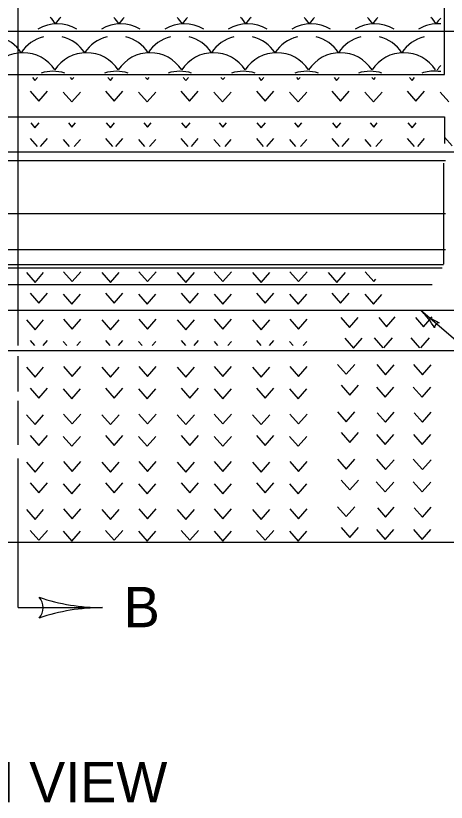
# Model space of a CAD drawing. Extents: x 1007 to 1035.5, y 1000.5 to 1021.5.
# Drawn here: x 1019.264 to 1021.819, y 1009.734 to 1014.404 of the extents above; entities that cross this region are included whole.
import ezdxf

# ---------------------------------------------------------------- set-up
doc = ezdxf.new("R2010")
doc.units = 0
doc.layers.add('1', color=7, linetype='Continuous')
doc.layers.add('5', color=7, linetype='Continuous')

msp = doc.modelspace()

# ---------------------------------------------------------------- linework, layer by layer
at = {"layer": '1'}
for p, q in [((1021.8087, 1014.0556), (1021.8087, 1015.8512)), ((1019.2782, 1012.4451), (1019.2782, 1014.8279)), ((1016.4326, 1014.3131), (1022.3453, 1014.3131)), ((1016.9133, 1014.0556), (1021.8087, 1014.0556)), ((1016.9195, 1013.8043), (1021.8087, 1013.8043)), ((1021.8087, 1013.8043), (1021.8087, 1013.6455)), ((1016.9199, 1013.5962), (1021.9752, 1013.5962)), ((1016.9146, 1013.5437), (1021.814, 1013.5437)), ((1021.8028, 1013.5275), (1021.8028, 1012.9288)), ((1016.9033, 1013.2303), (1021.814, 1013.2303)), ((1016.9146, 1013.0162), (1021.814, 1013.0162)), ((1016.9146, 1012.9262), (1021.8028, 1012.9262)), ((1016.9196, 1012.9061), (1021.7951, 1012.9061)), ((1017.48, 1012.8082), (1021.7349, 1012.8082)), ((1016.6787, 1012.6561), (1022.0629, 1012.6561)), ((1024.1151, 1010.5532), (1021.6674, 1012.6535)), ((1017.3038, 1012.4171), (1022.3453, 1012.4171)), ((1019.2782, 1012.1732), (1019.2782, 1012.3832)), ((1019.2782, 1011.8562), (1019.2782, 1012.1168)), ((1019.2782, 1010.8893), (1019.2782, 1011.7752)), ((1019.2782, 1011.2928), (1019.2782, 1011.5534)), ((1008.4609, 1011.2787), (1030.2933, 1011.2787)), ((1019.2782, 1010.8893), (1019.2782, 1010.8893)), ((1019.2782, 1010.8893), (1019.7782, 1010.8893))]:
    msp.add_line(p, q, dxfattribs=at)
for centre, radius, start, end in [((1021.4049, 1012.3647), 0.3909, 47.1261, 47.1383), ((1021.4049, 1012.3647), 0.3909, 28.4573, 47.1261), ((1021.9369, 1012.9377), 0.3909, 227.1322, 245.7789), ((1021.7799, 1012.5501), 0.0313, 96.2348, 178.3515), ((1019.3326, 1010.8895), 0.0938, 318.7746, 40.8913), ((1019.7782, 1012.0612), 1.1719, 251.3472, 269.9939), ((1019.7782, 1009.7175), 1.1719, 90, 108.6688), ((1019.7782, 1009.7175), 1.1719, 89.9878, 90)]:
    msp.add_arc(centre, radius, start, end, dxfattribs=at)
at = {"layer": '5'}
for p, q in [((1019.3628, 1014.0377), (1019.3779, 1014.0202)), ((1019.3779, 1014.0202), (1019.3931, 1014.0377)), ((1019.5863, 1014.0377), (1019.5978, 1014.0245)), ((1019.5978, 1014.0245), (1019.6093, 1014.0377)), ((1019.8104, 1014.0377), (1019.8256, 1014.0202)), ((1019.8256, 1014.0202), (1019.8408, 1014.0377)), ((1020.0339, 1014.0377), (1020.0454, 1014.0245)), ((1020.0454, 1014.0245), (1020.0569, 1014.0377)), ((1020.2581, 1014.0377), (1020.2733, 1014.0202)), ((1020.2733, 1014.0202), (1020.2884, 1014.0377)), ((1020.4816, 1014.0377), (1020.4931, 1014.0245)), ((1020.4931, 1014.0245), (1020.5046, 1014.0377)), ((1020.7058, 1014.0377), (1020.7209, 1014.0202)), ((1020.7209, 1014.0202), (1020.7361, 1014.0377)), ((1020.9293, 1014.0377), (1020.9408, 1014.0245)), ((1020.9408, 1014.0245), (1020.9523, 1014.0377)), ((1021.1534, 1014.0377), (1021.1686, 1014.0202)), ((1021.1686, 1014.0202), (1021.1838, 1014.0377)), ((1021.3769, 1014.0377), (1021.3884, 1014.0245)), ((1021.3884, 1014.0245), (1021.3999, 1014.0377)), ((1021.6011, 1014.0377), (1021.6163, 1014.0202)), ((1021.6163, 1014.0202), (1021.6314, 1014.0377)), ((1019.3494, 1013.9558), (1019.4008, 1013.8968)), ((1019.4008, 1013.8968), (1019.4522, 1013.9558)), ((1019.7971, 1013.9558), (1019.8485, 1013.8968)), ((1019.8485, 1013.8968), (1019.8998, 1013.9558)), ((1020.2448, 1013.9558), (1020.2962, 1013.8968)), ((1020.2962, 1013.8968), (1020.3475, 1013.9558)), ((1020.6924, 1013.9558), (1020.7438, 1013.8968)), ((1020.7438, 1013.8968), (1020.7952, 1013.9558)), ((1021.1401, 1013.9558), (1021.1915, 1013.8968)), ((1021.1915, 1013.8968), (1021.2428, 1013.9558)), ((1021.5878, 1013.9558), (1021.6392, 1013.8968)), ((1021.6392, 1013.8968), (1021.6905, 1013.9558)), ((1019.5448, 1013.9507), (1019.5963, 1013.8918)), ((1019.5963, 1013.8918), (1019.6477, 1013.9507)), ((1019.9925, 1013.9507), (1020.0439, 1013.8918)), ((1020.0439, 1013.8918), (1020.0953, 1013.9507)), ((1020.4402, 1013.9507), (1020.4916, 1013.8918)), ((1020.4916, 1013.8918), (1020.543, 1013.9507)), ((1020.8878, 1013.9507), (1020.9393, 1013.8918)), ((1020.9393, 1013.8918), (1020.9907, 1013.9507)), ((1021.3355, 1013.9507), (1021.3869, 1013.8918)), ((1021.3869, 1013.8918), (1021.4383, 1013.9507)), ((1021.7832, 1013.9507), (1021.8346, 1013.8918)), ((1019.3528, 1013.7676), (1019.3779, 1013.7387)), ((1019.3779, 1013.7387), (1019.4031, 1013.7676)), ((1019.5763, 1013.7676), (1019.5978, 1013.7429)), ((1019.5978, 1013.7429), (1019.6193, 1013.7676)), ((1019.8004, 1013.7676), (1019.8256, 1013.7387)), ((1019.8256, 1013.7387), (1019.8508, 1013.7676)), ((1020.0239, 1013.7676), (1020.0454, 1013.7429)), ((1020.0454, 1013.7429), (1020.0669, 1013.7676)), ((1020.2481, 1013.7676), (1020.2733, 1013.7387)), ((1020.2733, 1013.7387), (1020.2984, 1013.7676)), ((1020.4716, 1013.7676), (1020.4931, 1013.7429)), ((1020.4931, 1013.7429), (1020.5146, 1013.7676)), ((1020.6958, 1013.7676), (1020.7209, 1013.7387)), ((1020.7209, 1013.7387), (1020.7461, 1013.7676)), ((1020.9193, 1013.7676), (1020.9408, 1013.7429)), ((1020.9408, 1013.7429), (1020.9623, 1013.7676)), ((1021.1434, 1013.7676), (1021.1686, 1013.7387)), ((1021.1686, 1013.7387), (1021.1938, 1013.7676)), ((1021.3669, 1013.7676), (1021.3884, 1013.7429)), ((1021.3884, 1013.7429), (1021.4099, 1013.7676)), ((1021.5911, 1013.7676), (1021.6163, 1013.7387)), ((1021.6163, 1013.7387), (1021.6414, 1013.7676)), ((1021.8087, 1013.683), (1021.8534, 1013.6318)), ((1019.3494, 1013.6742), (1019.3904, 1013.6272)), ((1019.4112, 1013.6272), (1019.4522, 1013.6742)), ((1019.5448, 1013.6692), (1019.5815, 1013.6272)), ((1019.611, 1013.6272), (1019.6477, 1013.6692)), ((1019.7971, 1013.6742), (1019.8381, 1013.6272)), ((1019.8588, 1013.6272), (1019.8998, 1013.6742)), ((1019.9925, 1013.6692), (1020.0292, 1013.6272)), ((1020.0587, 1013.6272), (1020.0953, 1013.6692)), ((1020.2448, 1013.6742), (1020.2858, 1013.6272)), ((1020.3065, 1013.6272), (1020.3475, 1013.6742)), ((1020.4402, 1013.6692), (1020.4768, 1013.6272)), ((1020.5063, 1013.6272), (1020.543, 1013.6692)), ((1020.6924, 1013.6742), (1020.7334, 1013.6272)), ((1020.7542, 1013.6272), (1020.7952, 1013.6742)), ((1020.8878, 1013.6692), (1020.9245, 1013.6272)), ((1020.954, 1013.6272), (1020.9907, 1013.6692)), ((1021.1401, 1013.6742), (1021.1811, 1013.6272)), ((1021.2018, 1013.6272), (1021.2428, 1013.6742)), ((1021.3355, 1013.6692), (1021.3722, 1013.6272)), ((1021.4017, 1013.6272), (1021.4383, 1013.6692)), ((1021.5878, 1013.6742), (1021.6288, 1013.6272)), ((1021.6495, 1013.6272), (1021.6905, 1013.6742)), ((1019.547, 1012.8838), (1019.5983, 1012.8249)), ((1019.5983, 1012.8249), (1019.6498, 1012.8838)), ((1019.9947, 1012.8838), (1020.046, 1012.8249)), ((1020.046, 1012.8249), (1020.0974, 1012.8838)), ((1020.4423, 1012.8838), (1020.4937, 1012.8249)), ((1020.4937, 1012.8249), (1020.5451, 1012.8838)), ((1020.89, 1012.8838), (1020.9413, 1012.8249)), ((1020.9413, 1012.8249), (1020.9928, 1012.8838)), ((1021.3377, 1012.8838), (1021.389, 1012.8249)), ((1019.3271, 1012.8797), (1019.3785, 1012.8207)), ((1019.3785, 1012.8207), (1019.4298, 1012.8797)), ((1019.7748, 1012.8797), (1019.8262, 1012.8207)), ((1019.8262, 1012.8207), (1019.8775, 1012.8797)), ((1020.2224, 1012.8797), (1020.2738, 1012.8207)), ((1020.2738, 1012.8207), (1020.3252, 1012.8797)), ((1020.6701, 1012.8797), (1020.7215, 1012.8207)), ((1020.7215, 1012.8207), (1020.7728, 1012.8797)), ((1021.1178, 1012.8797), (1021.1692, 1012.8207)), ((1021.1692, 1012.8207), (1021.2205, 1012.8797)), ((1021.389, 1012.8249), (1021.4017, 1012.8394)), ((1019.35, 1012.7562), (1019.4014, 1012.6972)), ((1019.4014, 1012.6972), (1019.4528, 1012.7562)), ((1019.5454, 1012.7512), (1019.5968, 1012.6922)), ((1019.5968, 1012.6922), (1019.6483, 1012.7512)), ((1019.7977, 1012.7562), (1019.8491, 1012.6972)), ((1019.8491, 1012.6972), (1019.9004, 1012.7562)), ((1019.9931, 1012.7512), (1020.0445, 1012.6922)), ((1020.0445, 1012.6922), (1020.0959, 1012.7512)), ((1020.2453, 1012.7562), (1020.2968, 1012.6972)), ((1020.2968, 1012.6972), (1020.3481, 1012.7562)), ((1020.4408, 1012.7512), (1020.4922, 1012.6922)), ((1020.4922, 1012.6922), (1020.5436, 1012.7512)), ((1020.693, 1012.7562), (1020.7444, 1012.6972)), ((1020.7444, 1012.6972), (1020.7958, 1012.7562)), ((1020.8884, 1012.7512), (1020.9398, 1012.6922)), ((1020.9398, 1012.6922), (1020.9913, 1012.7512)), ((1021.1407, 1012.7562), (1021.1921, 1012.6972)), ((1021.1921, 1012.6972), (1021.2434, 1012.7562)), ((1021.3361, 1012.7512), (1021.3875, 1012.6922)), ((1021.3875, 1012.6922), (1021.4368, 1012.7487)), ((1019.547, 1012.6022), (1019.5983, 1012.5433)), ((1019.5983, 1012.5433), (1019.6498, 1012.6022)), ((1019.9947, 1012.6022), (1020.046, 1012.5433)), ((1020.046, 1012.5433), (1020.0974, 1012.6022)), ((1020.4423, 1012.6022), (1020.4937, 1012.5433)), ((1020.4937, 1012.5433), (1020.5451, 1012.6022)), ((1020.89, 1012.6022), (1020.9413, 1012.5433)), ((1020.9413, 1012.5433), (1020.9928, 1012.6022)), ((1021.194, 1012.612), (1021.2454, 1012.553)), ((1021.2454, 1012.553), (1021.2968, 1012.612)), ((1021.4181, 1012.6114), (1021.4653, 1012.5572)), ((1021.4653, 1012.5572), (1021.5167, 1012.6162)), ((1021.6368, 1012.6114), (1021.684, 1012.5572)), ((1021.684, 1012.5572), (1021.7354, 1012.6162)), ((1019.3271, 1012.5981), (1019.3785, 1012.5391)), ((1019.3785, 1012.5391), (1019.4298, 1012.5981)), ((1019.7748, 1012.5981), (1019.8262, 1012.5391)), ((1019.8262, 1012.5391), (1019.8775, 1012.5981)), ((1020.2224, 1012.5981), (1020.2738, 1012.5391)), ((1020.2738, 1012.5391), (1020.3252, 1012.5981)), ((1020.6701, 1012.5981), (1020.7215, 1012.5391)), ((1020.7215, 1012.5391), (1020.7728, 1012.5981)), ((1019.35, 1012.4747), (1019.3758, 1012.4451)), ((1019.427, 1012.4451), (1019.4528, 1012.4747)), ((1019.5454, 1012.4696), (1019.5668, 1012.4451)), ((1019.6268, 1012.4451), (1019.6483, 1012.4696)), ((1019.7977, 1012.4747), (1019.8234, 1012.4451)), ((1019.8747, 1012.4451), (1019.9004, 1012.4747)), ((1019.9931, 1012.4696), (1020.0145, 1012.4451)), ((1020.0745, 1012.4451), (1020.0959, 1012.4696)), ((1020.2453, 1012.4747), (1020.2711, 1012.4451)), ((1020.3223, 1012.4451), (1020.3481, 1012.4747)), ((1020.4408, 1012.4696), (1020.4622, 1012.4451)), ((1020.5222, 1012.4451), (1020.5436, 1012.4696)), ((1020.693, 1012.4747), (1020.7188, 1012.4451)), ((1020.77, 1012.4451), (1020.7958, 1012.4747)), ((1020.8884, 1012.4696), (1020.9098, 1012.4451)), ((1020.9698, 1012.4451), (1020.9913, 1012.4696)), ((1021.2169, 1012.4886), (1021.2683, 1012.4296)), ((1021.2683, 1012.4296), (1021.3197, 1012.4886)), ((1021.3908, 1012.4914), (1021.4422, 1012.4325)), ((1021.4494, 1012.4326), (1021.5008, 1012.4915)), ((1021.6095, 1012.4914), (1021.6609, 1012.4325)), ((1021.6682, 1012.4326), (1021.7196, 1012.4915)), ((1019.547, 1012.3207), (1019.5983, 1012.2617)), ((1019.5983, 1012.2617), (1019.6498, 1012.3207)), ((1019.9947, 1012.3207), (1020.046, 1012.2617)), ((1020.046, 1012.2617), (1020.0974, 1012.3207)), ((1020.4423, 1012.3207), (1020.4937, 1012.2617)), ((1020.4937, 1012.2617), (1020.5451, 1012.3207)), ((1020.89, 1012.3207), (1020.9413, 1012.2617)), ((1020.9413, 1012.2617), (1020.9928, 1012.3207)), ((1021.1733, 1012.3338), (1021.2247, 1012.2748)), ((1021.2247, 1012.2748), (1021.276, 1012.3338)), ((1021.4061, 1012.3321), (1021.4583, 1012.2722)), ((1021.4583, 1012.2722), (1021.5098, 1012.3311)), ((1021.6248, 1012.3321), (1021.6771, 1012.2722)), ((1021.6771, 1012.2722), (1021.7285, 1012.3311)), ((1019.3271, 1012.3165), (1019.3785, 1012.2575)), ((1019.3785, 1012.2575), (1019.4298, 1012.3165)), ((1019.7748, 1012.3165), (1019.8262, 1012.2575)), ((1019.8262, 1012.2575), (1019.8775, 1012.3165)), ((1020.2224, 1012.3165), (1020.2738, 1012.2575)), ((1020.2738, 1012.2575), (1020.3252, 1012.3165)), ((1020.6701, 1012.3165), (1020.7215, 1012.2575)), ((1020.7215, 1012.2575), (1020.7728, 1012.3165)), ((1019.35, 1012.1931), (1019.4014, 1012.1341)), ((1019.4014, 1012.1341), (1019.4528, 1012.1931)), ((1019.5454, 1012.188), (1019.5968, 1012.1291)), ((1019.5968, 1012.1291), (1019.6483, 1012.188)), ((1019.7977, 1012.1931), (1019.8491, 1012.1341)), ((1019.8491, 1012.1341), (1019.9004, 1012.1931)), ((1019.9931, 1012.188), (1020.0445, 1012.1291)), ((1020.0445, 1012.1291), (1020.0959, 1012.188)), ((1020.2453, 1012.1931), (1020.2968, 1012.1341)), ((1020.2968, 1012.1341), (1020.3481, 1012.1931)), ((1020.4408, 1012.188), (1020.4922, 1012.1291)), ((1020.4922, 1012.1291), (1020.5436, 1012.188)), ((1020.693, 1012.1931), (1020.7444, 1012.1341)), ((1020.7444, 1012.1341), (1020.7958, 1012.1931)), ((1020.8884, 1012.188), (1020.9398, 1012.1291)), ((1020.9398, 1012.1291), (1020.9913, 1012.188)), ((1021.1962, 1012.2104), (1021.2476, 1012.1514)), ((1021.2476, 1012.1514), (1021.2989, 1012.2104)), ((1021.4047, 1012.1992), (1021.4568, 1012.1395)), ((1021.4568, 1012.1395), (1021.5083, 1012.1984)), ((1021.6234, 1012.1992), (1021.6756, 1012.1395)), ((1021.6756, 1012.1395), (1021.727, 1012.1984)), ((1021.1733, 1012.0522), (1021.2247, 1011.9932)), ((1021.2247, 1011.9932), (1021.276, 1012.0522)), ((1021.4094, 1012.0465), (1021.4583, 1011.9906)), ((1021.4583, 1011.9906), (1021.5098, 1012.0495)), ((1021.6282, 1012.0465), (1021.6771, 1011.9906)), ((1021.6771, 1011.9906), (1021.7285, 1012.0495)), ((1019.3271, 1012.0349), (1019.3785, 1011.9759)), ((1019.3785, 1011.9759), (1019.4298, 1012.0349)), ((1019.547, 1012.0391), (1019.5983, 1011.9802)), ((1019.5983, 1011.9802), (1019.6498, 1012.0391)), ((1019.7748, 1012.0349), (1019.8262, 1011.9759)), ((1019.8262, 1011.9759), (1019.8775, 1012.0349)), ((1019.9947, 1012.0391), (1020.046, 1011.9802)), ((1020.046, 1011.9802), (1020.0974, 1012.0391)), ((1020.2224, 1012.0349), (1020.2738, 1011.9759)), ((1020.2738, 1011.9759), (1020.3252, 1012.0349)), ((1020.4423, 1012.0391), (1020.4937, 1011.9802)), ((1020.4937, 1011.9802), (1020.5451, 1012.0391)), ((1020.6701, 1012.0349), (1020.7215, 1011.9759)), ((1020.7215, 1011.9759), (1020.7728, 1012.0349)), ((1020.89, 1012.0391), (1020.9413, 1011.9802)), ((1020.9413, 1011.9802), (1020.9928, 1012.0391)), ((1019.35, 1011.9115), (1019.4014, 1011.8525)), ((1019.4014, 1011.8525), (1019.4528, 1011.9115)), ((1019.5454, 1011.9064), (1019.5968, 1011.8475)), ((1019.5968, 1011.8475), (1019.6483, 1011.9064)), ((1019.7977, 1011.9115), (1019.8491, 1011.8525)), ((1019.8491, 1011.8525), (1019.9004, 1011.9115)), ((1019.9931, 1011.9064), (1020.0445, 1011.8475)), ((1020.0445, 1011.8475), (1020.0959, 1011.9064)), ((1020.2453, 1011.9115), (1020.2968, 1011.8525)), ((1020.2968, 1011.8525), (1020.3481, 1011.9115)), ((1020.4408, 1011.9064), (1020.4922, 1011.8475)), ((1020.4922, 1011.8475), (1020.5436, 1011.9064)), ((1020.693, 1011.9115), (1020.7444, 1011.8525)), ((1020.7444, 1011.8525), (1020.7958, 1011.9115)), ((1020.8884, 1011.9064), (1020.9398, 1011.8475)), ((1020.9398, 1011.8475), (1020.9913, 1011.9064)), ((1021.1962, 1011.9288), (1021.2476, 1011.8698)), ((1021.2476, 1011.8698), (1021.2989, 1011.9288)), ((1021.4054, 1011.9168), (1021.4568, 1011.8579)), ((1021.4568, 1011.8579), (1021.5083, 1011.9168)), ((1021.6242, 1011.9168), (1021.6756, 1011.8579)), ((1021.6756, 1011.8579), (1021.727, 1011.9168)), ((1021.1733, 1011.7704), (1021.2247, 1011.7114)), ((1021.2247, 1011.7114), (1021.276, 1011.7704)), ((1021.4041, 1011.771), (1021.4583, 1011.7087)), ((1021.4583, 1011.7087), (1021.5098, 1011.7677)), ((1021.6228, 1011.771), (1021.6771, 1011.7087)), ((1021.6771, 1011.7087), (1021.7285, 1011.7677)), ((1019.3271, 1011.7531), (1019.3785, 1011.6941)), ((1019.3785, 1011.6941), (1019.4298, 1011.7531)), ((1019.547, 1011.7572), (1019.5983, 1011.6983)), ((1019.5983, 1011.6983), (1019.6498, 1011.7572)), ((1019.7748, 1011.7531), (1019.8262, 1011.6941)), ((1019.8262, 1011.6941), (1019.8775, 1011.7531)), ((1019.9947, 1011.7572), (1020.046, 1011.6983)), ((1020.046, 1011.6983), (1020.0974, 1011.7572)), ((1020.2224, 1011.7531), (1020.2738, 1011.6941)), ((1020.2738, 1011.6941), (1020.3252, 1011.7531)), ((1020.4423, 1011.7572), (1020.4937, 1011.6983)), ((1020.4937, 1011.6983), (1020.5451, 1011.7572)), ((1020.6701, 1011.7531), (1020.7215, 1011.6941)), ((1020.7215, 1011.6941), (1020.7728, 1011.7531)), ((1020.89, 1011.7572), (1020.9413, 1011.6983)), ((1020.9413, 1011.6983), (1020.9928, 1011.7572)), ((1019.35, 1011.6297), (1019.4014, 1011.5707)), ((1019.4014, 1011.5707), (1019.4528, 1011.6297)), ((1019.5454, 1011.6246), (1019.5968, 1011.5657)), ((1019.5968, 1011.5657), (1019.6483, 1011.6246)), ((1019.7977, 1011.6297), (1019.8491, 1011.5707)), ((1019.8491, 1011.5707), (1019.9004, 1011.6297)), ((1019.9931, 1011.6246), (1020.0445, 1011.5657)), ((1020.0445, 1011.5657), (1020.0959, 1011.6246)), ((1020.2453, 1011.6297), (1020.2968, 1011.5707)), ((1020.2968, 1011.5707), (1020.3481, 1011.6297)), ((1020.4408, 1011.6246), (1020.4922, 1011.5657)), ((1020.4922, 1011.5657), (1020.5436, 1011.6246)), ((1020.693, 1011.6297), (1020.7444, 1011.5707)), ((1020.7444, 1011.5707), (1020.7958, 1011.6297)), ((1020.8884, 1011.6246), (1020.9398, 1011.5657)), ((1020.9398, 1011.5657), (1020.9913, 1011.6246)), ((1021.1962, 1011.647), (1021.2476, 1011.588)), ((1021.2476, 1011.588), (1021.2989, 1011.647)), ((1021.404, 1011.6365), (1021.4568, 1011.5761)), ((1021.4568, 1011.5761), (1021.5083, 1011.635)), ((1021.6228, 1011.6365), (1021.6756, 1011.5761)), ((1021.6756, 1011.5761), (1021.727, 1011.635)), ((1021.1733, 1011.4888), (1021.2247, 1011.4298)), ((1021.2247, 1011.4298), (1021.276, 1011.4888)), ((1021.4106, 1011.4818), (1021.4583, 1011.4272)), ((1021.4583, 1011.4272), (1021.5098, 1011.4861)), ((1021.6293, 1011.4818), (1021.6771, 1011.4272)), ((1021.6771, 1011.4272), (1021.7285, 1011.4861)), ((1019.3271, 1011.4715), (1019.3785, 1011.4125)), ((1019.3785, 1011.4125), (1019.4298, 1011.4715)), ((1019.547, 1011.4757), (1019.5983, 1011.4167)), ((1019.5983, 1011.4167), (1019.6498, 1011.4757)), ((1019.7748, 1011.4715), (1019.8262, 1011.4125)), ((1019.8262, 1011.4125), (1019.8775, 1011.4715)), ((1019.9947, 1011.4757), (1020.046, 1011.4167)), ((1020.046, 1011.4167), (1020.0974, 1011.4757)), ((1020.2224, 1011.4715), (1020.2738, 1011.4125)), ((1020.2738, 1011.4125), (1020.3252, 1011.4715)), ((1020.4423, 1011.4757), (1020.4937, 1011.4167)), ((1020.4937, 1011.4167), (1020.5451, 1011.4757)), ((1020.6701, 1011.4715), (1020.7215, 1011.4125)), ((1020.7215, 1011.4125), (1020.7728, 1011.4715)), ((1020.89, 1011.4757), (1020.9413, 1011.4167)), ((1020.9413, 1011.4167), (1020.9928, 1011.4757)), ((1019.35, 1011.3481), (1019.4014, 1011.2891)), ((1019.4014, 1011.2891), (1019.4528, 1011.3481)), ((1019.5454, 1011.343), (1019.5968, 1011.2841)), ((1019.5968, 1011.2841), (1019.6483, 1011.343)), ((1019.7977, 1011.3481), (1019.8491, 1011.2891)), ((1019.8491, 1011.2891), (1019.9004, 1011.3481)), ((1019.9931, 1011.343), (1020.0445, 1011.2841)), ((1020.0445, 1011.2841), (1020.0959, 1011.343)), ((1020.2453, 1011.3481), (1020.2968, 1011.2891)), ((1020.2968, 1011.2891), (1020.3481, 1011.3481)), ((1020.4408, 1011.343), (1020.4922, 1011.2841)), ((1020.4922, 1011.2841), (1020.5436, 1011.343)), ((1020.693, 1011.3481), (1020.7444, 1011.2891)), ((1020.7444, 1011.2891), (1020.7958, 1011.3481)), ((1020.8884, 1011.343), (1020.9398, 1011.2841)), ((1020.9398, 1011.2841), (1020.9913, 1011.343)), ((1021.1962, 1011.3654), (1021.2476, 1011.3064)), ((1021.2476, 1011.3064), (1021.2989, 1011.3654)), ((1021.4054, 1011.3534), (1021.4568, 1011.2945)), ((1021.4568, 1011.2945), (1021.5083, 1011.3534)), ((1021.6242, 1011.3534), (1021.6756, 1011.2945)), ((1021.6756, 1011.2945), (1021.727, 1011.3534))]:
    msp.add_line(p, q, dxfattribs=at)
for centre, start, end in [((1019.3117, 1014.233), 33.1386, 45.6584), ((1019.6882, 1014.233), 134.3416, 146.8614), ((1019.6882, 1014.233), 33.1386, 45.6584), ((1020.0647, 1014.233), 134.3416, 146.8614), ((1020.0647, 1014.233), 33.1386, 45.6584), ((1020.4412, 1014.233), 134.3416, 146.8614), ((1020.4412, 1014.233), 33.1386, 45.6584), ((1020.8177, 1014.233), 134.3416, 146.8614), ((1020.8177, 1014.233), 33.1386, 45.6584), ((1021.1942, 1014.233), 134.3416, 146.8614), ((1021.1942, 1014.233), 33.1386, 45.6584), ((1021.5707, 1014.233), 134.3416, 146.8614), ((1021.5707, 1014.233), 33.1386, 45.6584), ((1021.9472, 1014.233), 135.7191, 146.8614), ((1019.5112, 1014.1309), 59.13, 120.87), ((1019.8877, 1014.1309), 59.13, 120.87), ((1020.2642, 1014.1309), 59.13, 120.87), ((1020.6407, 1014.1309), 59.13, 120.87), ((1021.0172, 1014.1309), 59.13, 120.87), ((1021.3937, 1014.1309), 59.13, 120.87), ((1021.7702, 1014.1309), 85.9434, 120.87), ((1019.1084, 1014.0614), 33.1386, 75.7567), ((1019.4849, 1014.0614), 104.2433, 146.8614), ((1019.4849, 1014.0614), 33.1386, 75.7567), ((1019.8614, 1014.0614), 104.2433, 146.8614), ((1019.8614, 1014.0614), 33.1386, 75.7567), ((1020.2379, 1014.0614), 104.2433, 146.8614), ((1020.2379, 1014.0614), 33.1386, 75.7567), ((1020.6144, 1014.0614), 104.2433, 146.8614), ((1020.6144, 1014.0614), 33.1386, 75.7567), ((1020.9909, 1014.0614), 104.2433, 146.8614), ((1020.9909, 1014.0614), 33.1386, 75.7567), ((1021.3674, 1014.0614), 104.2433, 146.8614), ((1021.3674, 1014.0614), 33.1386, 75.7567), ((1021.7439, 1014.0614), 104.2433, 146.8614), ((1019.3079, 1013.9593), 33.1386, 146.8614), ((1019.6844, 1013.9593), 33.1386, 146.8614), ((1020.0609, 1013.9593), 33.1386, 146.8614), ((1020.4374, 1013.9593), 33.1386, 146.8614), ((1020.8139, 1013.9593), 33.1386, 146.8614), ((1021.1904, 1013.9593), 33.1386, 146.8614), ((1021.5669, 1013.9593), 33.1386, 146.8614), ((1021.9539, 1013.9593), 138.2068, 146.8614), ((1019.4849, 1013.8494), 71.9416, 108.0584), ((1019.8614, 1013.8494), 71.9416, 108.0584), ((1020.2379, 1013.8494), 71.9416, 108.0584), ((1020.6144, 1013.8494), 71.9416, 108.0584), ((1020.9909, 1013.8494), 71.9416, 108.0584), ((1021.3674, 1013.8494), 71.9416, 108.0584), ((1021.7439, 1013.8494), 85.7476, 108.0584), ((1021.7544, 1013.8494), 81.8878, 88.4378)]:
    msp.add_arc(centre, 0.225, start, end, dxfattribs=at)

# ---------------------------------------------------------------- texts
at = {"layer": '1'}
for s, p in [('B', (1019.905, 1010.7727)), ('PLAN VIEW', (1018.4164, 1009.7338))]:
    msp.add_text(s, height=0.24, dxfattribs=at).set_placement(p)

doc.saveas('drawing.dxf')
